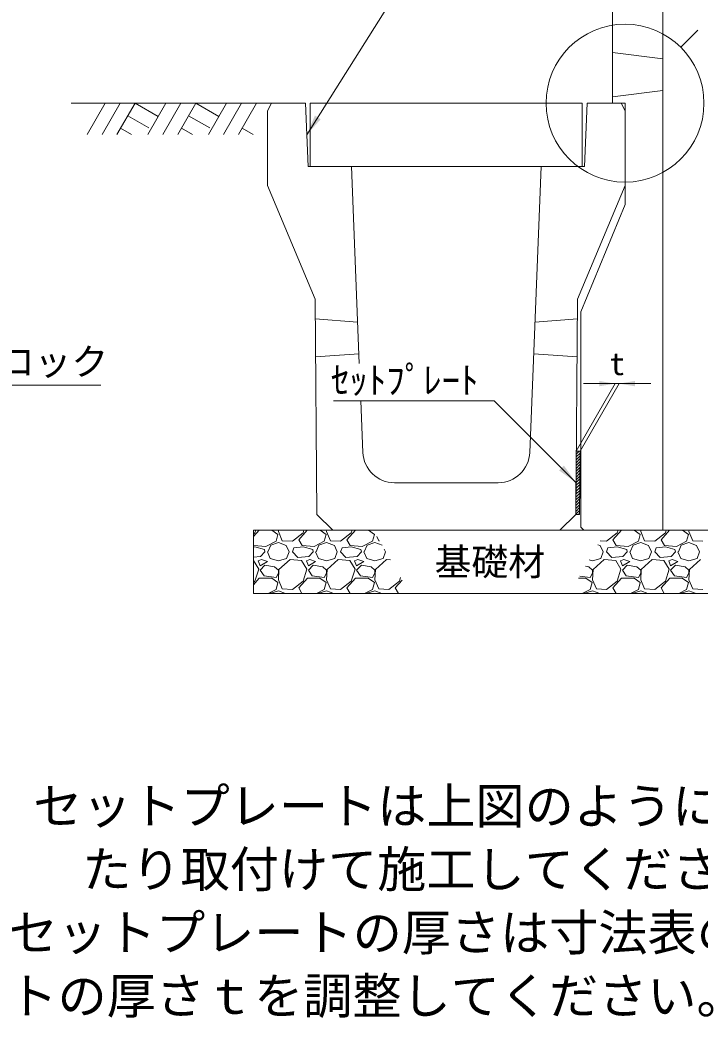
# Model space of a CAD drawing. Units: millimetres at full size; details may follow other scales. Extents: x 141358 to 163867, y 48648 to 57617.
# Drawn here: x 143396 to 144471, y 53570 to 55148 of the extents above; entities that cross this region are included whole.
import ezdxf
from ezdxf.enums import TextEntityAlignment as Align

# ---------------------------------------------------------------- set-up
doc = ezdxf.new("R2010")
doc.units = ezdxf.units.MM
doc.header["$LTSCALE"] = 20
doc.linetypes.add('DASHED', pattern=[7.5, 6, -1.5])
for name, color, linetype, lineweight in [('0_2', 7, 'Continuous', 9), ('セットプレート', 1, 'Continuous', 9), ('パネックス', 7, 'Continuous', 20), ('寸法線', 7, 'Continuous', 13), ('引出線', 4, 'Continuous', 9), ('本体', 2, 'Continuous', 20), ('ﾊｯﾁﾝｸﾞ', 7, 'Continuous', 5)]:
    doc.layers.add(name, color=color, linetype=linetype, lineweight=lineweight)
doc.styles.add('ＭＳ ゴシック', font='')
doc.styles.get('ＭＳ ゴシック').set_extended_font_data('MS Gothic')

# ---------------------------------------------------------------- blocks, each defined once
blk = doc.blocks.new('filled_arrow')
at = {"color": 0, "linetype": 'Continuous', "lineweight": -2}
blk.add_solid([(7.5, 1.25), (0, 0), (7.5, -1.25)], dxfattribs=at)

msp = doc.modelspace()

# ---------------------------------------------------------------- hatches: boundary and pattern name
at = {"layer": 'ﾊｯﾁﾝｸﾞ'}
h = msp.add_hatch(dxfattribs=at)
h.set_pattern_fill('USER', color=256, style=0, pattern_type=2)
h.set_pattern_definition([(45, (167908.58, 69159.76), (-2.24506, 2.24506), [])])
h.paths.add_polyline_path([(144281, 54466.02), (144275, 54466.07), (144274.13, 54366.08), (144280.13, 54366.03)])

# ---------------------------------------------------------------- linework, layer by layer
at = {"layer": '0_2', "lineweight": 20}
for p, q in [((143793.07, 55016.08), (143476.46, 55016.08)), ((143764.56, 54341.08), (144512.07, 54341.08)), ((143764.56, 54341.08), (143764.56, 54241.08)), ((143764.56, 54241.08), (144512.07, 54241.08))]:
    msp.add_line(p, q, dxfattribs=at)
at = {"layer": '0_2'}
for p, q in [((144275, 54466.07), (144336.62, 54572.82)), ((144281, 54466.02), (144342.65, 54572.82)), ((144286.62, 54572.82), (144392.65, 54572.82))]:
    msp.add_line(p, q, dxfattribs=at)
at = {"layer": 'セットプレート', "lineweight": 20}
for p, q in [((144275, 54466.07), (144274.13, 54366.08)), ((144275, 54466.07), (144281, 54466.02)), ((144281, 54466.02), (144280.13, 54366.03)), ((144274.13, 54366.08), (144280.13, 54366.03))]:
    msp.add_line(p, q, dxfattribs=at)
at = {"layer": 'パネックス', "linetype": 'DASHED', "lineweight": 9}
for p, q in [((144332.07, 55096.08), (144412.07, 55086.08)), ((144332.07, 55026.08), (144412.07, 55036.08))]:
    msp.add_line(p, q, dxfattribs=at)
at = {"layer": '寸法線', "lineweight": 9}
msp.add_line((144440.31, 55104.32), (144467.43, 55131.44), dxfattribs=at)
msp.add_circle((144352.07, 55016.08), 124.8, dxfattribs=at)
at = {"layer": '引出線'}
for points in [[(143849.07, 54966.08), (143977.61, 55170.08), (144288.37, 55170.08)], [(143031.24, 54441.08), (143160.43, 54570.26), (143523.27, 54570.26)], [(144274.57, 54416.47), (144145.41, 54545.63), (143891.3, 54545.63)]]:
    msp.add_lwpolyline(points, dxfattribs=at)
at = {"layer": '本体'}
for p, q in [((144332.07, 55016.08), (144332.07, 55311.08)), ((144412.07, 54341.08), (144412.07, 55316.08)), ((143793.07, 55016.08), (143787.07, 55004.08)), ((143793.07, 55016.08), (143847.07, 55016.08)), ((143847.07, 55016.08), (143851.07, 54916.08)), ((143854.57, 55016.08), (144284.57, 55016.08)), ((143854.57, 55016.08), (143854.57, 54916.08)), ((144284.57, 55016.08), (144284.57, 54916.08)), ((144292.07, 55016.08), (144288.07, 54916.08)), ((144292.07, 55016.08), (144346.07, 55016.08)), ((144332.07, 55016.08), (144352.07, 55016.08)), ((144346.07, 55016.08), (144352.07, 55004.08)), ((144352.07, 54856.08), (144352.07, 55016.08)), ((143787.07, 55004.08), (143787.07, 54886.08)), ((144352.07, 55004.08), (144352.07, 54886.08)), ((143851.07, 54916.08), (143919.57, 54916.08)), ((143854.57, 54916.08), (144284.57, 54916.08)), ((143919.57, 54916.08), (143932.02, 54604.71)), ((144201.49, 54464.08), (144219.57, 54916.08)), ((144219.57, 54916.08), (144288.07, 54916.08)), ((143787.07, 54886.08), (143862.07, 54706.08)), ((144352.07, 54886.08), (144277.07, 54706.08)), ((144352.07, 54856.08), (144282.07, 54686.08)), ((143862.07, 54706.08), (143865, 54366.08)), ((144274.13, 54366.08), (144277.07, 54706.08)), ((144282.07, 54346.08), (144282.07, 54686.08)), ((143934.38, 54545.63), (143937.65, 54464.08)), ((143987.61, 54416.08), (144151.53, 54416.08)), ((143865, 54366.08), (143890.21, 54341.08)), ((144248.92, 54341.08), (144274.13, 54366.08)), ((144282.07, 54346.08), (144287.07, 54341.08)), ((143890.21, 54341.08), (144248.92, 54341.08)), ((144287.07, 54341.08), (144412.07, 54341.08))]:
    msp.add_line(p, q, dxfattribs=at)
at = {"layer": '本体', "linetype": 'DASHED', "lineweight": 9}
for p, q in [((143862.33, 54675.08), (143929.41, 54670.08)), ((144276.8, 54675.08), (144209.73, 54670.08)), ((143931.41, 54620.08), (143862.85, 54615.08)), ((144207.73, 54620.08), (144276.28, 54615.08))]:
    msp.add_line(p, q, dxfattribs=at)
at = {"layer": '本体'}
for centre, start, end in [((143987.61, 54466.08), 182.29061, 270), ((144151.53, 54466.08), 270, 357.70939)]:
    msp.add_arc(centre, 50, start, end, dxfattribs=at)
at = {"layer": 'ﾊｯﾁﾝｸﾞ', "lineweight": 9}
for p, q in [((143530.29, 55016.08), (143501.64, 54966.46)), ((143553.91, 55016.08), (143525.26, 54966.46)), ((143577.53, 55016.08), (143548.88, 54966.46)), ((143577.53, 55016.08), (143614.1, 54994.97)), ((143626.29, 55016.08), (143597.64, 54966.46)), ((143649.91, 55016.08), (143621.26, 54966.46)), ((143673.53, 55016.08), (143644.88, 54966.46)), ((143673.53, 55016.08), (143710.1, 54994.97)), ((143722.29, 55016.08), (143693.64, 54966.46)), ((143745.91, 55016.08), (143717.26, 54966.46)), ((143769.53, 55016.08), (143740.88, 54966.46)), ((143566.11, 54996.29), (143599.52, 54977)), ((143662.11, 54996.29), (143695.52, 54977)), ((143554.69, 54976.51), (143572.1, 54966.46)), ((143650.69, 54976.51), (143668.1, 54966.46)), ((143746.69, 54976.51), (143764.1, 54966.46))]:
    msp.add_line(p, q, dxfattribs=at)
at = {"layer": 'ﾊｯﾁﾝｸﾞ'}
for p, q in [((143764.56, 54331.14), (143773.51, 54341.08)), ((143764.56, 54334.97), (143766.86, 54336.75)), ((143766.86, 54336.75), (143768.25, 54341.08)), ((143793.88, 54341.08), (143803.44, 54334.46)), ((143803.44, 54334.46), (143800.39, 54323.79)), ((143804.3, 54341.08), (143804.2, 54339.03)), ((143804.2, 54339.03), (143810.3, 54324.56)), ((143826.3, 54323.79), (143843.06, 54336.75)), ((143836.21, 54326.08), (143849.71, 54341.08)), ((143841.54, 54316.94), (143836.21, 54326.08)), ((143843.06, 54336.75), (143844.45, 54341.08)), ((143870.08, 54341.08), (143879.64, 54334.46)), ((143879.64, 54334.46), (143876.59, 54323.79)), ((143880.5, 54341.08), (143880.4, 54339.03)), ((143880.4, 54339.03), (143886.5, 54324.56)), ((143902.5, 54323.79), (143919.26, 54336.75)), ((143912.41, 54326.08), (143925.91, 54341.08)), ((143917.74, 54316.94), (143912.41, 54326.08)), ((143919.26, 54336.75), (143920.65, 54341.08)), ((143946.28, 54341.08), (143955.84, 54334.46)), ((143955.84, 54334.46), (143952.79, 54323.79)), ((143959.95, 54331.09), (143962.7, 54324.56)), ((144322.84, 54323.79), (144339.6, 54336.75)), ((144332.75, 54326.08), (144346.24, 54341.08)), ((144338.08, 54316.94), (144332.75, 54326.08)), ((144339.6, 54336.75), (144340.99, 54341.08)), ((144366.62, 54341.08), (144376.18, 54334.46)), ((144376.18, 54334.46), (144373.13, 54323.79)), ((144377.04, 54341.08), (144376.94, 54339.03)), ((144376.94, 54339.03), (144383.04, 54324.56)), ((144399.04, 54323.79), (144415.8, 54336.75)), ((144408.95, 54326.08), (144422.44, 54341.08)), ((144414.28, 54316.94), (144408.95, 54326.08)), ((144415.8, 54336.75), (144417.19, 54341.08)), ((144442.82, 54341.08), (144452.38, 54334.46)), ((144452.38, 54334.46), (144449.33, 54323.79)), ((144453.24, 54341.08), (144453.14, 54339.03)), ((144453.14, 54339.03), (144459.24, 54324.56)), ((143765.34, 54316.94), (143764.56, 54318.27)), ((143766.86, 54314.65), (143764.56, 54314.41)), ((143784.39, 54315.41), (143765.34, 54316.94)), ((143782.1, 54310.84), (143766.86, 54314.65)), ((143782.87, 54307.03), (143782.1, 54310.84)), ((143800.39, 54323.79), (143784.39, 54315.41)), ((143787.44, 54307.03), (143792.01, 54317.7)), ((143792.01, 54317.7), (143804.2, 54321.51)), ((143804.2, 54321.51), (143816.39, 54316.94)), ((143810.3, 54324.56), (143826.3, 54323.79)), ((143816.39, 54316.94), (143820.97, 54307.03)), ((143826.3, 54307.03), (143828.59, 54313.13)), ((143843.06, 54314.65), (143828.59, 54313.13)), ((143860.59, 54315.41), (143841.54, 54316.94)), ((143858.3, 54310.84), (143843.06, 54314.65)), ((143859.07, 54307.03), (143858.3, 54310.84)), ((143876.59, 54323.79), (143860.59, 54315.41)), ((143863.64, 54307.03), (143868.21, 54317.7)), ((143868.21, 54317.7), (143880.4, 54321.51)), ((143880.4, 54321.51), (143892.59, 54316.94)), ((143886.5, 54324.56), (143902.5, 54323.79)), ((143892.59, 54316.94), (143897.17, 54307.03)), ((143902.5, 54307.03), (143904.79, 54313.13)), ((143919.26, 54314.65), (143904.79, 54313.13)), ((143936.79, 54315.41), (143917.74, 54316.94)), ((143934.5, 54310.84), (143919.26, 54314.65)), ((143935.27, 54307.03), (143934.5, 54310.84)), ((143952.79, 54323.79), (143936.79, 54315.41)), ((143939.84, 54307.03), (143944.41, 54317.7)), ((143944.41, 54317.7), (143956.6, 54321.51)), ((143956.6, 54321.51), (143967.93, 54317.26)), ((143962.7, 54324.56), (143963.75, 54324.51)), ((143971.49, 54311.1), (143973.37, 54307.03)), ((144309.3, 54318.3), (144312.93, 54316.94)), ((144312.75, 54324.27), (144322.84, 54323.79)), ((144312.93, 54316.94), (144317.51, 54307.03)), ((144322.84, 54307.03), (144325.13, 54313.13)), ((144339.6, 54314.65), (144325.13, 54313.13)), ((144357.13, 54315.41), (144338.08, 54316.94)), ((144354.84, 54310.84), (144339.6, 54314.65)), ((144355.61, 54307.03), (144354.84, 54310.84)), ((144373.13, 54323.79), (144357.13, 54315.41)), ((144360.18, 54307.03), (144364.75, 54317.7)), ((144364.75, 54317.7), (144376.94, 54321.51)), ((144376.94, 54321.51), (144389.13, 54316.94)), ((144383.04, 54324.56), (144399.04, 54323.79)), ((144389.13, 54316.94), (144393.71, 54307.03)), ((144399.04, 54307.03), (144401.33, 54313.13)), ((144415.8, 54314.65), (144401.33, 54313.13)), ((144433.33, 54315.41), (144414.28, 54316.94)), ((144431.04, 54310.84), (144415.8, 54314.65)), ((144431.81, 54307.03), (144431.04, 54310.84)), ((144449.33, 54323.79), (144433.33, 54315.41)), ((144436.38, 54307.03), (144440.95, 54317.7)), ((144440.95, 54317.7), (144453.14, 54321.51)), ((144453.14, 54321.51), (144465.33, 54316.94)), ((144459.24, 54324.56), (144475.24, 54323.79)), ((144465.33, 54316.94), (144469.91, 54307.03)), ((143776.01, 54299.41), (143764.56, 54298.41)), ((143777.53, 54294.84), (143772.2, 54292.55)), ((143782.87, 54307.03), (143776.01, 54299.41)), ((143786.68, 54291.79), (143777.53, 54294.84)), ((143786.68, 54307.03), (143791.25, 54296.36)), ((143791.25, 54296.36), (143804.2, 54292.55)), ((143804.2, 54292.55), (143817.16, 54296.36)), ((143822.49, 54294.84), (143804.96, 54278.84)), ((143817.16, 54296.36), (143820.97, 54307.03)), ((143840.78, 54293.31), (143822.49, 54294.84)), ((143834.68, 54297.89), (143826.3, 54307.03)), ((143852.21, 54299.41), (143834.68, 54297.89)), ((143853.73, 54294.84), (143848.4, 54292.55)), ((143859.07, 54307.03), (143852.21, 54299.41)), ((143862.88, 54291.79), (143853.73, 54294.84)), ((143862.88, 54307.03), (143867.45, 54296.36)), ((143867.45, 54296.36), (143880.4, 54292.55)), ((143880.4, 54292.55), (143893.36, 54296.36)), ((143898.69, 54294.84), (143881.16, 54278.84)), ((143893.36, 54296.36), (143897.17, 54307.03)), ((143916.98, 54293.31), (143898.69, 54294.84)), ((143910.88, 54297.89), (143902.5, 54307.03)), ((143928.41, 54299.41), (143910.88, 54297.89)), ((143929.93, 54294.84), (143924.6, 54292.55)), ((143935.27, 54307.03), (143928.41, 54299.41)), ((143939.08, 54291.79), (143929.93, 54294.84)), ((143939.08, 54307.03), (143943.65, 54296.36)), ((143943.65, 54296.36), (143956.6, 54292.55)), ((143956.6, 54292.55), (143969.56, 54296.36)), ((143974.89, 54294.84), (143957.36, 54278.84)), ((143969.56, 54296.36), (143973.37, 54307.03)), ((143981.18, 54294.31), (143974.89, 54294.84)), ((144300.74, 54292.55), (144313.7, 54296.36)), ((144319.03, 54294.84), (144301.5, 54278.84)), ((144313.7, 54296.36), (144317.51, 54307.03)), ((144337.32, 54293.31), (144319.03, 54294.84)), ((144331.22, 54297.89), (144322.84, 54307.03)), ((144348.75, 54299.41), (144331.22, 54297.89)), ((144350.27, 54294.84), (144344.94, 54292.55)), ((144355.61, 54307.03), (144348.75, 54299.41)), ((144359.42, 54291.79), (144350.27, 54294.84)), ((144359.42, 54307.03), (144363.99, 54296.36)), ((144363.99, 54296.36), (144376.94, 54292.55)), ((144376.94, 54292.55), (144389.9, 54296.36)), ((144395.23, 54294.84), (144377.7, 54278.84)), ((144389.9, 54296.36), (144393.71, 54307.03)), ((144413.52, 54293.31), (144395.23, 54294.84)), ((144407.42, 54297.89), (144399.04, 54307.03)), ((144424.95, 54299.41), (144407.42, 54297.89)), ((144426.47, 54294.84), (144421.14, 54292.55)), ((144431.81, 54307.03), (144424.95, 54299.41)), ((144435.62, 54291.79), (144426.47, 54294.84)), ((144435.62, 54307.03), (144440.19, 54296.36)), ((144440.19, 54296.36), (144453.14, 54292.55)), ((144453.14, 54292.55), (144466.1, 54296.36)), ((144471.43, 54294.84), (144453.9, 54278.84)), ((144466.1, 54296.36), (144469.91, 54307.03)), ((143764.58, 54293.31), (143764.56, 54293.31)), ((143772.96, 54279.6), (143764.58, 54293.31)), ((143766.86, 54260.55), (143772.96, 54279.6)), ((143772.2, 54292.55), (143775.25, 54284.93)), ((143775.25, 54284.93), (143786.68, 54291.79)), ((143782.87, 54285.69), (143775.25, 54278.07)), ((143798.11, 54283.41), (143782.87, 54285.69)), ((143804.2, 54278.07), (143798.11, 54283.41)), ((143804.96, 54278.84), (143804.2, 54262.83)), ((143849.16, 54279.6), (143840.78, 54293.31)), ((143843.06, 54260.55), (143849.16, 54279.6)), ((143848.4, 54292.55), (143851.45, 54284.93)), ((143851.45, 54284.93), (143862.88, 54291.79)), ((143859.07, 54285.69), (143851.45, 54278.07)), ((143874.31, 54283.41), (143859.07, 54285.69)), ((143880.4, 54278.07), (143874.31, 54283.41)), ((143881.16, 54278.84), (143880.4, 54262.83)), ((143925.36, 54279.6), (143916.98, 54293.31)), ((143919.26, 54260.55), (143925.36, 54279.6)), ((143924.6, 54292.55), (143927.65, 54284.93)), ((143927.65, 54284.93), (143939.08, 54291.79)), ((143935.27, 54285.69), (143927.65, 54278.07)), ((143950.51, 54283.41), (143935.27, 54285.69)), ((143956.6, 54278.07), (143950.51, 54283.41)), ((143957.36, 54278.84), (143956.6, 54262.83)), ((144294.65, 54283.41), (144289.59, 54284.17)), ((144300.74, 54278.07), (144294.65, 54283.41)), ((144295.35, 54294.14), (144300.74, 54292.55)), ((144301.5, 54278.84), (144300.74, 54262.83)), ((144345.7, 54279.6), (144337.32, 54293.31)), ((144339.6, 54260.55), (144345.7, 54279.6)), ((144344.94, 54292.55), (144347.99, 54284.93)), ((144347.99, 54284.93), (144359.42, 54291.79)), ((144355.61, 54285.69), (144347.99, 54278.07)), ((144370.85, 54283.41), (144355.61, 54285.69)), ((144376.94, 54278.07), (144370.85, 54283.41)), ((144377.7, 54278.84), (144376.94, 54262.83)), ((144421.9, 54279.6), (144413.52, 54293.31)), ((144415.8, 54260.55), (144421.9, 54279.6)), ((144421.14, 54292.55), (144424.19, 54284.93)), ((144424.19, 54284.93), (144435.62, 54291.79)), ((144431.81, 54285.69), (144424.19, 54278.07)), ((144447.05, 54283.41), (144431.81, 54285.69)), ((144453.14, 54278.07), (144447.05, 54283.41)), ((144453.9, 54278.84), (144453.14, 54262.83)), ((143764.56, 54254.94), (143773.72, 54265.12)), ((143773.72, 54265.12), (143793.53, 54265.12)), ((143775.25, 54278.07), (143781.34, 54268.93)), ((143781.34, 54268.93), (143800.39, 54266.64)), ((143793.53, 54265.12), (143803.44, 54258.26)), ((143800.39, 54266.64), (143804.2, 54273.5)), ((143804.2, 54273.5), (143804.2, 54278.07)), ((143804.2, 54262.83), (143810.3, 54248.36)), ((143836.21, 54249.88), (143849.92, 54265.12)), ((143849.92, 54265.12), (143869.73, 54265.12)), ((143851.45, 54278.07), (143857.54, 54268.93)), ((143857.54, 54268.93), (143876.59, 54266.64)), ((143869.73, 54265.12), (143879.64, 54258.26)), ((143876.59, 54266.64), (143880.4, 54273.5)), ((143880.4, 54273.5), (143880.4, 54278.07)), ((143880.4, 54262.83), (143886.5, 54248.36)), ((143912.41, 54249.88), (143926.12, 54265.12)), ((143926.12, 54265.12), (143945.93, 54265.12)), ((143927.65, 54278.07), (143933.74, 54268.93)), ((143933.74, 54268.93), (143952.79, 54266.64)), ((143945.93, 54265.12), (143955.84, 54258.26)), ((143952.79, 54266.64), (143956.6, 54273.5)), ((143956.6, 54273.5), (143956.6, 54278.07)), ((143956.6, 54262.83), (143962.7, 54248.36)), ((143995.46, 54260.55), (143997.32, 54266.35)), ((144278.59, 54265.12), (144290.07, 54265.12)), ((144280.6, 54268.6), (144296.93, 54266.64)), ((144290.07, 54265.12), (144299.98, 54258.26)), ((144296.93, 54266.64), (144300.74, 54273.5)), ((144300.74, 54273.5), (144300.74, 54278.07)), ((144300.74, 54262.83), (144306.84, 54248.36)), ((144332.75, 54249.88), (144346.46, 54265.12)), ((144346.46, 54265.12), (144366.27, 54265.12)), ((144347.99, 54278.07), (144354.08, 54268.93)), ((144354.08, 54268.93), (144373.13, 54266.64)), ((144366.27, 54265.12), (144376.18, 54258.26)), ((144373.13, 54266.64), (144376.94, 54273.5)), ((144376.94, 54273.5), (144376.94, 54278.07)), ((144376.94, 54262.83), (144383.04, 54248.36)), ((144408.95, 54249.88), (144422.66, 54265.12)), ((144422.66, 54265.12), (144442.47, 54265.12)), ((144424.19, 54278.07), (144430.28, 54268.93)), ((144430.28, 54268.93), (144449.33, 54266.64)), ((144442.47, 54265.12), (144452.38, 54258.26)), ((144449.33, 54266.64), (144453.14, 54273.5)), ((144453.14, 54273.5), (144453.14, 54278.07)), ((144453.14, 54262.83), (144459.24, 54248.36)), ((143764.56, 54258.77), (143766.86, 54260.55)), ((143800.39, 54247.59), (143787.95, 54241.08)), ((143803.44, 54258.26), (143800.39, 54247.59)), ((143810.3, 54248.36), (143826.3, 54247.59)), ((143826.3, 54247.59), (143843.06, 54260.55)), ((143841.34, 54241.08), (143836.21, 54249.88)), ((143876.59, 54247.59), (143864.15, 54241.08)), ((143879.64, 54258.26), (143876.59, 54247.59)), ((143886.5, 54248.36), (143902.5, 54247.59)), ((143902.5, 54247.59), (143919.26, 54260.55)), ((143917.54, 54241.08), (143912.41, 54249.88)), ((143952.79, 54247.59), (143940.35, 54241.08)), ((143955.84, 54258.26), (143952.79, 54247.59)), ((143962.7, 54248.36), (143978.7, 54247.59)), ((143978.7, 54247.59), (143995.46, 54260.55)), ((143988.61, 54249.88), (143999.71, 54262.22)), ((143993.74, 54241.08), (143988.61, 54249.88)), ((144296.93, 54247.59), (144284.49, 54241.08)), ((144299.98, 54258.26), (144296.93, 54247.59)), ((144306.84, 54248.36), (144322.84, 54247.59)), ((144322.84, 54247.59), (144339.6, 54260.55)), ((144337.88, 54241.08), (144332.75, 54249.88)), ((144373.13, 54247.59), (144360.69, 54241.08)), ((144376.18, 54258.26), (144373.13, 54247.59)), ((144383.04, 54248.36), (144399.04, 54247.59)), ((144399.04, 54247.59), (144415.8, 54260.55)), ((144414.08, 54241.08), (144408.95, 54249.88)), ((144449.33, 54247.59), (144436.89, 54241.08)), ((144452.38, 54258.26), (144449.33, 54247.59)), ((144459.24, 54248.36), (144475.24, 54247.59)), ((143765.14, 54241.08), (143764.56, 54242.07)), ((143791.83, 54241.08), (143792.01, 54241.5)), ((143792.01, 54241.5), (143804.2, 54245.31)), ((143804.2, 54245.31), (143815.48, 54241.08)), ((143868.03, 54241.08), (143868.21, 54241.5)), ((143868.21, 54241.5), (143880.4, 54245.31)), ((143880.4, 54245.31), (143891.68, 54241.08)), ((143944.23, 54241.08), (143944.41, 54241.5)), ((143944.41, 54241.5), (143956.6, 54245.31)), ((143956.6, 54245.31), (143967.88, 54241.08)), ((144288.37, 54241.08), (144288.55, 54241.5)), ((144288.55, 54241.5), (144300.74, 54245.31)), ((144300.74, 54245.31), (144312.02, 54241.08)), ((144364.57, 54241.08), (144364.75, 54241.5)), ((144364.75, 54241.5), (144376.94, 54245.31)), ((144376.94, 54245.31), (144388.22, 54241.08)), ((144440.77, 54241.08), (144440.95, 54241.5)), ((144440.95, 54241.5), (144453.14, 54245.31)), ((144453.14, 54245.31), (144464.42, 54241.08))]:
    msp.add_line(p, q, dxfattribs=at)

# ---------------------------------------------------------------- block references
at = {"layer": '0_2', "xscale": 3.33, "yscale": 3.33, "rotation": 180}
msp.add_blockref('filled_arrow', (144336.62, 54572.82), dxfattribs=at)
at = {"layer": '0_2', "xscale": 3.33, "yscale": 3.33}
msp.add_blockref('filled_arrow', (144342.65, 54572.82), dxfattribs=at)
at = {"layer": '引出線', "xscale": 4.33, "yscale": 4.33}
for p, rotation in [((143849.07, 54966.08), 57.8), ((144274.57, 54416.47), 135)]:
    msp.add_blockref('filled_arrow', p, dxfattribs=dict(at, rotation=rotation))

# ---------------------------------------------------------------- texts
at = {"layer": '0_2', "style": 'ＭＳ ゴシック'}
msp.add_text('t', height=35.6, dxfattribs=at).set_placement((144339.64, 54604.07), align=Align.MIDDLE_CENTER)
for s, p in [('（注) セットプレートは上図のように両面テープ等でパネックスをセットする側溝の外側壁下部に６枚／２ｍ当\u3000', (143183.54, 53933.81)), ('\u3000 \u3000\u3000 たり取付けて施工してください。', (143183.54, 53833.81)), ('\u3000\u3000 セットプレートの厚さは寸法表のｔとなりますが、パネックスの垂直度がとれない場合は、セットプレー', (143183.54, 53733.81)), ('     トの厚さｔを調整してください。', (143183.54, 53633.81))]:
    msp.add_text(s, height=56.96, dxfattribs=at).set_placement(p, align=Align.TOP_LEFT)
at = {"layer": '寸法線', "style": 'ＭＳ ゴシック'}
msp.add_text('基礎材', height=42.72, dxfattribs=at).set_placement((144138.31, 54291.08), align=Align.MIDDLE_CENTER)
at = {"layer": '引出線', "style": 'ＭＳ ゴシック'}
msp.add_text('基礎ブロック', height=42.72, dxfattribs=at).set_placement((143185.43, 54628.83), align=Align.TOP_LEFT)
msp.add_text('ｾｯﾄﾌﾟﾚｰﾄ', height=42.72, dxfattribs=at).set_placement((144120.41, 54599.63), align=Align.TOP_RIGHT)

doc.saveas('drawing.dxf')
